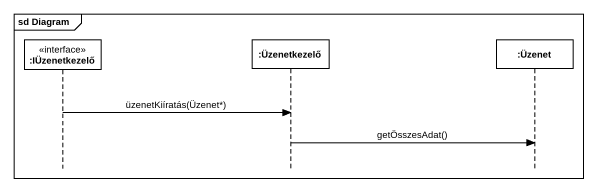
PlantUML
@startuml
mainframe sd Diagram
hide footbox
participant ":IÜzenetkezelő" as IÜzenetkezelő <<interface>>
participant ":Üzenetkezelő" as Üzenetkezelő
participant ":Üzenet" as Üzenet

IÜzenetkezelő -> Üzenetkezelő : üzenetKiíratás(Üzenet*)
Üzenetkezelő -> Üzenet : getÖsszesAdat()
@enduml
